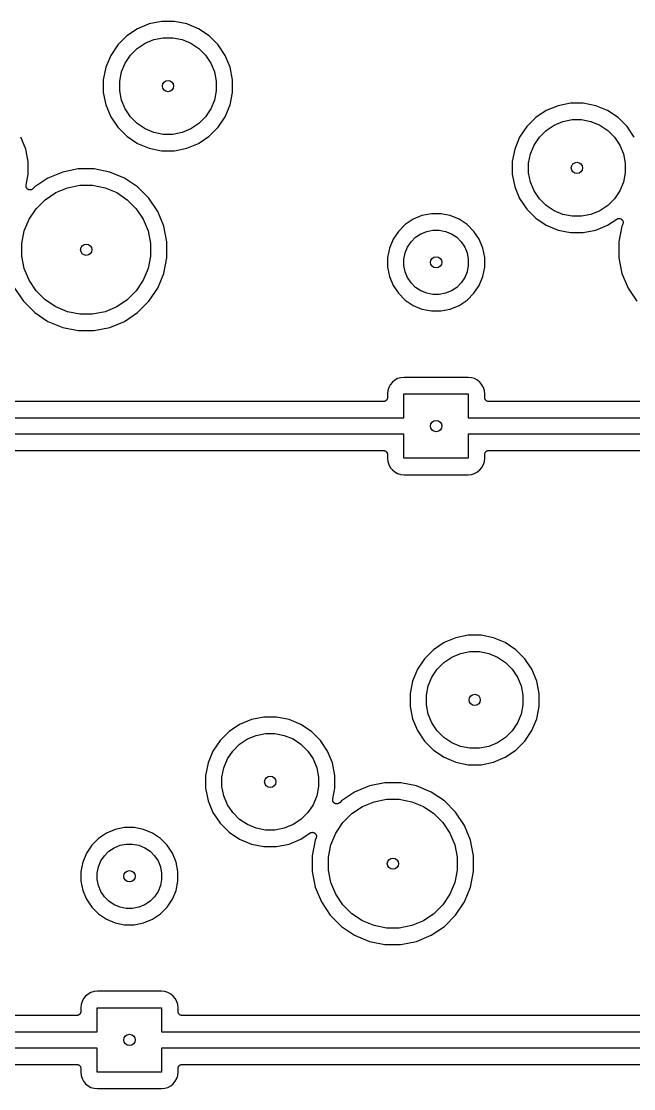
# Model space of a CAD drawing. Extents: x 1.5 to 15, y -8.3 to -3.1.
# Drawn here: x 10.321 to 11.07, y -5.65 to -4.346 of the extents above; entities that cross this region are included whole.
import ezdxf

# ---------------------------------------------------------------- set-up
doc = ezdxf.new("R2010")
doc.units = 0
doc.header["$MEASUREMENT"] = 0
doc.layers.add('BLACK', color=7, linetype='CONTINUOUS')

msp = doc.modelspace()

# ---------------------------------------------------------------- linework, layer by layer
at = {"layer": 'BLACK', "linetype": 'CONTINUOUS'}
for p, q in [((10.4631, -4.35465), (10.4502, -4.3633)), ((10.4775, -4.34869), (10.4631, -4.35465)), ((10.4928, -4.34565), (10.4775, -4.34869)), ((10.5084, -4.34565), (10.4928, -4.34565)), ((10.5236, -4.34869), (10.5084, -4.34565)), ((10.538, -4.35465), (10.5236, -4.34869)), ((10.551, -4.3633), (10.538, -4.35465)), ((10.4502, -4.3633), (10.4392, -4.37431)), ((10.4726, -4.37237), (10.4834, -4.36792)), ((10.4834, -4.36792), (10.4948, -4.36565)), ((10.4948, -4.36565), (10.5064, -4.36565)), ((10.5064, -4.36565), (10.5178, -4.36792)), ((10.5178, -4.36792), (10.5286, -4.37237)), ((10.562, -4.37431), (10.551, -4.3633)), ((10.4392, -4.37431), (10.4305, -4.38726)), ((10.4547, -4.38706), (10.4629, -4.37883)), ((10.4629, -4.37883), (10.4726, -4.37237)), ((10.5286, -4.37237), (10.5382, -4.37883)), ((10.5382, -4.37883), (10.5465, -4.38706)), ((10.5706, -4.38726), (10.562, -4.37431)), ((10.4305, -4.38726), (10.4246, -4.40165)), ((10.4483, -4.39673), (10.4547, -4.38706)), ((10.5465, -4.38706), (10.5529, -4.39673)), ((10.5766, -4.40165), (10.5706, -4.38726)), ((10.4246, -4.40165), (10.4215, -4.41692)), ((10.4438, -4.40748), (10.4483, -4.39673)), ((10.5529, -4.39673), (10.5574, -4.40748)), ((10.5796, -4.41692), (10.5766, -4.40165)), ((10.4215, -4.41692), (10.4215, -4.43249)), ((10.4415, -4.41889), (10.4438, -4.40748)), ((10.4415, -4.43052), (10.4415, -4.41889)), ((10.5574, -4.40748), (10.5596, -4.41889)), ((10.5596, -4.41889), (10.5596, -4.43052)), ((10.5796, -4.43249), (10.5796, -4.41692)), ((10.4215, -4.43249), (10.4246, -4.44776)), ((10.4438, -4.44193), (10.4415, -4.43052)), ((10.5596, -4.43052), (10.5574, -4.44193)), ((10.5766, -4.44776), (10.5796, -4.43249)), ((10.4483, -4.45268), (10.4438, -4.44193)), ((10.5574, -4.44193), (10.5529, -4.45268)), ((10.9928, -4.44565), (10.9775, -4.44869)), ((11.0084, -4.44565), (10.9928, -4.44565)), ((11.0236, -4.44869), (11.0084, -4.44565)), ((10.4246, -4.44776), (10.4305, -4.46215)), ((10.4547, -4.46235), (10.4483, -4.45268)), ((10.5529, -4.45268), (10.5465, -4.46235)), ((10.5706, -4.46215), (10.5766, -4.44776)), ((10.9631, -4.45465), (10.9502, -4.4633)), ((10.9775, -4.44869), (10.9631, -4.45465)), ((11.038, -4.45465), (11.0236, -4.44869)), ((11.051, -4.4633), (11.038, -4.45465)), ((10.4305, -4.46215), (10.4392, -4.4751)), ((10.4629, -4.47058), (10.4547, -4.46235)), ((10.4726, -4.47704), (10.4629, -4.47058)), ((10.5382, -4.47058), (10.5286, -4.47704)), ((10.5465, -4.46235), (10.5382, -4.47058)), ((10.562, -4.4751), (10.5706, -4.46215)), ((10.9502, -4.4633), (10.9392, -4.47431)), ((10.9629, -4.47883), (10.9726, -4.47237)), ((10.9726, -4.47237), (10.9834, -4.46792)), ((10.9834, -4.46792), (10.9948, -4.46565)), ((10.9948, -4.46565), (11.0064, -4.46565)), ((11.0064, -4.46565), (11.0178, -4.46792)), ((11.0178, -4.46792), (11.0286, -4.47237)), ((11.0286, -4.47237), (11.0382, -4.47883)), ((11.062, -4.47431), (11.051, -4.4633)), ((10.4392, -4.4751), (10.4502, -4.48611)), ((10.4834, -4.48149), (10.4726, -4.47704)), ((10.4948, -4.48376), (10.4834, -4.48149)), ((10.5064, -4.48376), (10.4948, -4.48376)), ((10.5178, -4.48149), (10.5064, -4.48376)), ((10.5286, -4.47704), (10.5178, -4.48149)), ((10.551, -4.48611), (10.562, -4.4751)), ((10.9392, -4.47431), (10.9305, -4.48726)), ((10.9547, -4.48706), (10.9629, -4.47883)), ((11.0382, -4.47883), (11.0465, -4.48706)), ((11.0706, -4.48726), (11.062, -4.47431)), ((10.3266, -4.50165), (10.3206, -4.48726)), ((10.4502, -4.48611), (10.4631, -4.49476)), ((10.4631, -4.49476), (10.4775, -4.50072)), ((10.5236, -4.50072), (10.538, -4.49476)), ((10.538, -4.49476), (10.551, -4.48611)), ((10.9305, -4.48726), (10.9246, -4.50165)), ((10.9438, -4.50748), (10.9483, -4.49673)), ((10.9483, -4.49673), (10.9547, -4.48706)), ((11.0465, -4.48706), (11.0529, -4.49673)), ((11.0529, -4.49673), (11.0574, -4.50748)), ((10.3296, -4.51692), (10.3266, -4.50165)), ((10.4775, -4.50072), (10.4928, -4.50376)), ((10.4928, -4.50376), (10.5084, -4.50376)), ((10.5084, -4.50376), (10.5236, -4.50072)), ((10.9246, -4.50165), (10.9215, -4.51692)), ((10.9415, -4.51889), (10.9438, -4.50748)), ((11.0574, -4.50748), (11.0596, -4.51889)), ((10.3296, -4.53249), (10.3296, -4.51692)), ((10.9215, -4.51692), (10.9215, -4.53249)), ((10.9415, -4.53052), (10.9415, -4.51889)), ((11.0596, -4.51889), (11.0596, -4.53052)), ((10.327, -4.54568), (10.3296, -4.53249)), ((10.3538, -4.5372), (10.3376, -4.54801)), ((10.3718, -4.52976), (10.3538, -4.5372)), ((10.3909, -4.52596), (10.3718, -4.52976)), ((10.4103, -4.52596), (10.3909, -4.52596)), ((10.4294, -4.52976), (10.4103, -4.52596)), ((10.4474, -4.5372), (10.4294, -4.52976)), ((10.4635, -4.54801), (10.4474, -4.5372)), ((10.9215, -4.53249), (10.9246, -4.54776)), ((10.9438, -4.54193), (10.9415, -4.53052)), ((11.0596, -4.53052), (11.0574, -4.54193)), ((10.3269, -4.54664), (10.327, -4.54616)), ((10.3269, -4.54665), (10.3269, -4.54664)), ((10.327, -4.54713), (10.3269, -4.54665)), ((10.3269, -4.54665), (10.3269, -4.54665)), ((10.327, -4.54616), (10.327, -4.54568)), ((10.327, -4.54761), (10.327, -4.54713)), ((10.327, -4.54762), (10.327, -4.54761)), ((10.327, -4.54763), (10.327, -4.54762)), ((10.3272, -4.54809), (10.327, -4.54763)), ((10.3273, -4.54855), (10.3272, -4.54809)), ((10.3273, -4.54856), (10.3273, -4.54855)), ((10.3273, -4.54855), (10.3273, -4.54855)), ((10.3275, -4.54899), (10.3273, -4.54856)), ((10.3278, -4.54941), (10.3275, -4.54899)), ((10.3278, -4.54942), (10.3278, -4.54941)), ((10.3281, -4.54979), (10.3278, -4.54942)), ((10.3278, -4.54942), (10.3278, -4.54942)), ((10.3284, -4.55017), (10.3281, -4.54979)), ((10.3284, -4.55018), (10.3284, -4.55017)), ((10.3284, -4.55017), (10.3284, -4.55017)), ((10.3287, -4.55048), (10.3284, -4.55018)), ((10.3291, -4.55079), (10.3287, -4.55048)), ((10.335, -4.55054), (10.3347, -4.55085)), ((10.3354, -4.55024), (10.335, -4.55054)), ((10.3355, -4.55019), (10.3354, -4.55023)), ((10.3354, -4.55023), (10.3354, -4.55023)), ((10.3354, -4.55023), (10.3354, -4.55023)), ((10.3354, -4.55023), (10.3354, -4.55024)), ((10.3376, -4.54801), (10.3355, -4.55019)), ((10.3633, -4.55493), (10.3776, -4.54899)), ((10.3776, -4.54899), (10.3928, -4.54596)), ((10.3928, -4.54596), (10.4083, -4.54596)), ((10.4083, -4.54596), (10.4236, -4.54899)), ((10.4236, -4.54899), (10.4379, -4.55493)), ((10.4773, -4.56176), (10.4635, -4.54801)), ((10.9246, -4.54776), (10.9305, -4.56215)), ((10.9483, -4.55268), (10.9438, -4.54193)), ((11.0574, -4.54193), (11.0529, -4.55268)), ((10.3291, -4.5508), (10.3291, -4.55079)), ((10.3296, -4.55103), (10.3291, -4.5508)), ((10.3291, -4.5508), (10.3291, -4.5508)), ((10.33, -4.55126), (10.3296, -4.55103)), ((10.33, -4.55127), (10.33, -4.55126)), ((10.33, -4.55126), (10.33, -4.55126)), ((10.3305, -4.55141), (10.33, -4.55127)), ((10.3309, -4.55155), (10.3305, -4.55141)), ((10.3309, -4.55156), (10.3309, -4.55155)), ((10.3309, -4.55155), (10.3309, -4.55155)), ((10.3314, -4.55161), (10.3309, -4.55156)), ((10.3319, -4.55166), (10.3314, -4.55161)), ((10.3324, -4.55162), (10.3319, -4.55166)), ((10.3319, -4.55166), (10.3319, -4.55166)), ((10.3319, -4.55166), (10.3319, -4.55166)), ((10.3328, -4.55157), (10.3324, -4.55162)), ((10.3329, -4.55157), (10.3328, -4.55157)), ((10.3333, -4.55144), (10.3329, -4.55157)), ((10.3329, -4.55157), (10.3329, -4.55157)), ((10.3338, -4.5513), (10.3333, -4.55144)), ((10.3342, -4.55107), (10.3338, -4.5513)), ((10.3338, -4.5513), (10.3338, -4.5513)), ((10.3338, -4.5513), (10.3338, -4.5513)), ((10.3346, -4.55085), (10.3342, -4.55107)), ((10.3347, -4.55085), (10.3346, -4.55085)), ((10.3347, -4.55085), (10.3347, -4.55085)), ((10.3394, -4.57451), (10.3504, -4.56354)), ((10.3504, -4.56354), (10.3633, -4.55493)), ((10.4379, -4.55493), (10.4508, -4.56354)), ((10.4508, -4.56354), (10.4618, -4.57451)), ((10.4881, -4.57793), (10.4773, -4.56176)), ((10.9305, -4.56215), (10.9392, -4.5751)), ((10.9547, -4.56235), (10.9483, -4.55268)), ((10.9629, -4.57058), (10.9547, -4.56235)), ((11.0465, -4.56235), (11.0382, -4.57058)), ((11.0529, -4.55268), (11.0465, -4.56235)), ((10.3308, -4.58741), (10.3394, -4.57451)), ((10.4618, -4.57451), (10.4704, -4.58741)), ((10.9392, -4.5751), (10.9502, -4.58611)), ((10.9726, -4.57704), (10.9629, -4.57058)), ((11.0382, -4.57058), (11.0286, -4.57704)), ((10.3249, -4.60174), (10.3308, -4.58741)), ((10.4704, -4.58741), (10.4763, -4.60174)), ((10.4955, -4.5959), (10.4881, -4.57793)), ((10.8003, -4.58745), (10.7906, -4.59394)), ((10.8111, -4.58297), (10.8003, -4.58745)), ((10.8226, -4.58069), (10.8111, -4.58297)), ((10.8343, -4.58069), (10.8226, -4.58069)), ((10.8458, -4.58297), (10.8343, -4.58069)), ((10.8566, -4.58745), (10.8458, -4.58297)), ((10.8663, -4.59394), (10.8566, -4.58745)), ((10.9502, -4.58611), (10.9631, -4.59476)), ((10.9834, -4.58149), (10.9726, -4.57704)), ((10.9948, -4.58376), (10.9834, -4.58149)), ((11.0064, -4.58376), (10.9948, -4.58376)), ((11.0178, -4.58149), (11.0064, -4.58376)), ((11.0286, -4.57704), (11.0178, -4.58149)), ((11.038, -4.59476), (11.0493, -4.58722)), ((11.0493, -4.58722), (11.0494, -4.58718)), ((11.0494, -4.58718), (11.0498, -4.58695)), ((11.0494, -4.58718), (11.0494, -4.58718)), ((11.0494, -4.58718), (11.0494, -4.58718)), ((11.0494, -4.58718), (11.0494, -4.58718)), ((11.0498, -4.58695), (11.0502, -4.58673)), ((11.0502, -4.58673), (11.0503, -4.58673)), ((11.0503, -4.58673), (11.0507, -4.5866)), ((11.0503, -4.58673), (11.0503, -4.58673)), ((11.0507, -4.5866), (11.0512, -4.58646)), ((11.0512, -4.58646), (11.0517, -4.58642)), ((11.0512, -4.58646), (11.0512, -4.58646)), ((11.0512, -4.58646), (11.0512, -4.58646)), ((11.0517, -4.58642), (11.0522, -4.58637)), ((11.0522, -4.58637), (11.0522, -4.58637)), ((11.0522, -4.58637), (11.0522, -4.58637)), ((11.0522, -4.58637), (11.0527, -4.58643)), ((11.0527, -4.58643), (11.0531, -4.58648)), ((11.0531, -4.58648), (11.0531, -4.58648)), ((11.0531, -4.58648), (11.0531, -4.58648)), ((11.0531, -4.58648), (11.0536, -4.58663)), ((11.0536, -4.58663), (11.0541, -4.58677)), ((11.0541, -4.58677), (11.0541, -4.58677)), ((11.0541, -4.58677), (11.0541, -4.58677)), ((11.0541, -4.58677), (11.0545, -4.58701)), ((11.0545, -4.58701), (11.0549, -4.58723)), ((11.0549, -4.58723), (11.0549, -4.58724)), ((11.0549, -4.58724), (11.0549, -4.58724)), ((11.0549, -4.58724), (11.0553, -4.58755)), ((11.0553, -4.58755), (11.0557, -4.58786)), ((11.0557, -4.58786), (11.0557, -4.58786)), ((11.0557, -4.58786), (11.0557, -4.58787)), ((11.0557, -4.58787), (11.056, -4.58824)), ((11.056, -4.58824), (11.0563, -4.58861)), ((11.0563, -4.58861), (11.0563, -4.58862)), ((11.0563, -4.58862), (11.0563, -4.58862)), ((11.0563, -4.58862), (11.0565, -4.58906)), ((11.0565, -4.58906), (11.0567, -4.58948)), ((11.0567, -4.58948), (11.0567, -4.58948)), ((11.0567, -4.58948), (11.0567, -4.58949)), ((11.0567, -4.58949), (11.0569, -4.58996)), ((10.3219, -4.61695), (10.3249, -4.60174)), ((10.4763, -4.60174), (10.4793, -4.61695)), ((10.4993, -4.61498), (10.4955, -4.5959)), ((10.7823, -4.60221), (10.7759, -4.61194)), ((10.7906, -4.59394), (10.7823, -4.60221)), ((10.8098, -4.60517), (10.817, -4.6022)), ((10.817, -4.6022), (10.8246, -4.60069)), ((10.8246, -4.60069), (10.8323, -4.60069)), ((10.8323, -4.60069), (10.8399, -4.6022)), ((10.8399, -4.6022), (10.8471, -4.60517)), ((10.8746, -4.60221), (10.8663, -4.59394)), ((10.8811, -4.61194), (10.8746, -4.60221)), ((10.9631, -4.59476), (10.9775, -4.60072)), ((10.9775, -4.60072), (10.9928, -4.60376)), ((11.0084, -4.60376), (11.0236, -4.60072)), ((11.0236, -4.60072), (11.038, -4.59476)), ((11.0556, -4.5959), (11.0519, -4.61498)), ((11.0567, -4.59329), (11.0556, -4.5959)), ((11.0569, -4.59283), (11.0567, -4.59329)), ((11.0569, -4.58996), (11.057, -4.59041)), ((11.057, -4.59237), (11.0569, -4.59283)), ((11.057, -4.59041), (11.057, -4.59042)), ((11.057, -4.59042), (11.057, -4.59042)), ((11.057, -4.59042), (11.0571, -4.59092)), ((11.0571, -4.59188), (11.057, -4.59235)), ((11.057, -4.59235), (11.057, -4.59236)), ((11.057, -4.59236), (11.057, -4.59237)), ((11.0571, -4.59092), (11.0571, -4.59138)), ((11.0571, -4.59138), (11.0571, -4.59139)), ((11.0571, -4.59139), (11.0571, -4.59139)), ((11.0571, -4.59139), (11.0571, -4.59188)), ((10.4993, -4.63443), (10.4993, -4.61498)), ((10.7759, -4.61194), (10.7714, -4.62274)), ((10.7936, -4.62141), (10.7979, -4.61496)), ((10.7979, -4.61496), (10.8034, -4.60948)), ((10.8034, -4.60948), (10.8098, -4.60517)), ((10.8471, -4.60517), (10.8536, -4.60948)), ((10.8536, -4.60948), (10.859, -4.61496)), ((10.859, -4.61496), (10.8634, -4.62141)), ((10.8856, -4.62274), (10.8811, -4.61194)), ((10.9928, -4.60376), (11.0084, -4.60376)), ((11.0519, -4.61498), (11.0519, -4.63443)), ((10.3219, -4.63246), (10.3219, -4.61695)), ((10.4793, -4.61695), (10.4793, -4.63246)), ((10.7714, -4.62274), (10.7691, -4.63421)), ((10.7891, -4.63618), (10.7906, -4.62858)), ((10.7906, -4.62858), (10.7936, -4.62141)), ((10.8634, -4.62141), (10.8663, -4.62858)), ((10.8663, -4.62858), (10.8678, -4.63618)), ((10.8878, -4.63421), (10.8856, -4.62274)), ((10.3249, -4.64767), (10.3219, -4.63246)), ((10.4793, -4.63246), (10.4763, -4.64767)), ((10.4955, -4.65351), (10.4993, -4.63443)), ((10.7691, -4.63421), (10.7691, -4.64591)), ((10.7891, -4.64394), (10.7891, -4.63618)), ((10.8678, -4.63618), (10.8678, -4.64394)), ((10.8878, -4.64591), (10.8878, -4.63421)), ((11.0519, -4.63443), (11.0556, -4.65351)), ((10.3308, -4.662), (10.3249, -4.64767)), ((10.4763, -4.64767), (10.4704, -4.662)), ((10.4881, -4.67148), (10.4955, -4.65351)), ((10.7691, -4.64591), (10.7714, -4.65738)), ((10.7906, -4.65154), (10.7891, -4.64394)), ((10.7936, -4.65871), (10.7906, -4.65154)), ((10.8663, -4.65154), (10.8634, -4.65871)), ((10.8678, -4.64394), (10.8663, -4.65154)), ((10.8856, -4.65738), (10.8878, -4.64591)), ((11.0556, -4.65351), (11.0631, -4.67148)), ((10.3394, -4.6749), (10.3308, -4.662)), ((10.4704, -4.662), (10.4618, -4.6749)), ((10.7714, -4.65738), (10.7759, -4.66818)), ((10.7979, -4.66516), (10.7936, -4.65871)), ((10.8034, -4.67064), (10.7979, -4.66516)), ((10.859, -4.66516), (10.8536, -4.67064)), ((10.8634, -4.65871), (10.859, -4.66516)), ((10.8811, -4.66818), (10.8856, -4.65738)), ((10.3131, -4.67148), (10.3239, -4.68765)), ((10.3504, -4.68587), (10.3394, -4.6749)), ((10.4618, -4.6749), (10.4508, -4.68587)), ((10.4773, -4.68765), (10.4881, -4.67148)), ((10.7759, -4.66818), (10.7823, -4.67791)), ((10.7823, -4.67791), (10.7906, -4.68617)), ((10.8098, -4.67495), (10.8034, -4.67064)), ((10.817, -4.67792), (10.8098, -4.67495)), ((10.8246, -4.67943), (10.817, -4.67792)), ((10.8323, -4.67943), (10.8246, -4.67943)), ((10.8399, -4.67792), (10.8323, -4.67943)), ((10.8471, -4.67495), (10.8399, -4.67792)), ((10.8536, -4.67064), (10.8471, -4.67495)), ((10.8663, -4.68617), (10.8746, -4.67791)), ((10.8746, -4.67791), (10.8811, -4.66818)), ((11.0631, -4.67148), (11.0739, -4.68765)), ((10.3239, -4.68765), (10.3376, -4.7014)), ((10.3633, -4.69448), (10.3504, -4.68587)), ((10.4508, -4.68587), (10.4379, -4.69448)), ((10.4635, -4.7014), (10.4773, -4.68765)), ((10.7906, -4.68617), (10.8003, -4.69267)), ((10.8003, -4.69267), (10.8111, -4.69715)), ((10.8458, -4.69715), (10.8566, -4.69267)), ((10.8566, -4.69267), (10.8663, -4.68617)), ((10.3376, -4.7014), (10.3538, -4.71221)), ((10.3776, -4.70042), (10.3633, -4.69448)), ((10.3928, -4.70344), (10.3776, -4.70042)), ((10.4083, -4.70344), (10.3928, -4.70344)), ((10.4236, -4.70042), (10.4083, -4.70344)), ((10.4379, -4.69448), (10.4236, -4.70042)), ((10.4474, -4.71221), (10.4635, -4.7014)), ((10.8111, -4.69715), (10.8226, -4.69943)), ((10.8226, -4.69943), (10.8343, -4.69943)), ((10.8343, -4.69943), (10.8458, -4.69715)), ((10.3538, -4.71221), (10.3718, -4.71965)), ((10.3718, -4.71965), (10.3909, -4.72344)), ((10.4103, -4.72344), (10.4294, -4.71965)), ((10.4294, -4.71965), (10.4474, -4.71221)), ((10.3909, -4.72344), (10.4103, -4.72344)), ((10.7779, -4.78398), (10.7749, -4.78648)), ((10.7814, -4.78212), (10.7779, -4.78398)), ((10.7852, -4.78098), (10.7814, -4.78212)), ((10.7893, -4.78057), (10.7852, -4.78098)), ((10.8676, -4.78057), (10.7893, -4.78057)), ((10.8718, -4.78098), (10.8676, -4.78057)), ((10.8755, -4.78212), (10.8718, -4.78098)), ((10.879, -4.78398), (10.8755, -4.78212)), ((10.882, -4.78648), (10.879, -4.78398)), ((10.7694, -4.79677), (10.769, -4.80093)), ((10.7705, -4.793), (10.7694, -4.79677)), ((10.7724, -4.78952), (10.7705, -4.793)), ((10.7749, -4.78648), (10.7724, -4.78952)), ((10.8845, -4.78952), (10.882, -4.78648)), ((10.8864, -4.793), (10.8845, -4.78952)), ((10.8875, -4.79677), (10.8864, -4.793)), ((10.888, -4.80093), (10.8875, -4.79677)), ((10.764, -4.81022), (10.143, -4.81022)), ((10.7644, -4.81017), (10.764, -4.81022)), ((10.7649, -4.81013), (10.7644, -4.81017)), ((10.7654, -4.80999), (10.7649, -4.81012)), ((10.7649, -4.81012), (10.7649, -4.81012)), ((10.7649, -4.81012), (10.7649, -4.81013)), ((10.7658, -4.80985), (10.7654, -4.80999)), ((10.7659, -4.80984), (10.7658, -4.80985)), ((10.7663, -4.80962), (10.7659, -4.80984)), ((10.7659, -4.80984), (10.7659, -4.80984)), ((10.7667, -4.8094), (10.7663, -4.80962)), ((10.7671, -4.80908), (10.7667, -4.80938)), ((10.7667, -4.80938), (10.7667, -4.80939)), ((10.7667, -4.80939), (10.7667, -4.8094)), ((10.7675, -4.80879), (10.7671, -4.80908)), ((10.7678, -4.8084), (10.7675, -4.80876)), ((10.7675, -4.80876), (10.7675, -4.80878)), ((10.7675, -4.80878), (10.7675, -4.80879)), ((10.7681, -4.80804), (10.7678, -4.8084)), ((10.7683, -4.8076), (10.7681, -4.80801)), ((10.7681, -4.80801), (10.7681, -4.80803)), ((10.7681, -4.80803), (10.7681, -4.80804)), ((10.7686, -4.80719), (10.7683, -4.8076)), ((10.7687, -4.8067), (10.7686, -4.80715)), ((10.7686, -4.80715), (10.7686, -4.80717)), ((10.7686, -4.80717), (10.7686, -4.80719)), ((10.7689, -4.80626), (10.7687, -4.8067)), ((10.769, -4.80529), (10.7689, -4.80576)), ((10.7689, -4.80576), (10.7689, -4.80622)), ((10.7689, -4.80622), (10.7689, -4.80624)), ((10.7689, -4.80624), (10.7689, -4.80626)), ((10.769, -4.80093), (10.769, -4.80522)), ((10.769, -4.80522), (10.769, -4.80525)), ((10.769, -4.80525), (10.769, -4.80525)), ((10.769, -4.80525), (10.769, -4.80525)), ((10.769, -4.80525), (10.769, -4.80529)), ((10.7891, -4.83022), (10.7891, -4.80069)), ((10.7891, -4.80069), (10.8678, -4.80069)), ((10.8678, -4.80069), (10.8678, -4.83022)), ((10.888, -4.80522), (10.888, -4.80093)), ((10.888, -4.80569), (10.888, -4.80522)), ((10.888, -4.80615), (10.888, -4.80569)), ((10.888, -4.80617), (10.888, -4.80615)), ((10.8881, -4.80619), (10.888, -4.80617)), ((10.8882, -4.80664), (10.8881, -4.80619)), ((10.8883, -4.80709), (10.8882, -4.80664)), ((10.8883, -4.80711), (10.8883, -4.80709)), ((10.8883, -4.80712), (10.8883, -4.80711)), ((10.8886, -4.80754), (10.8883, -4.80712)), ((10.8888, -4.80795), (10.8886, -4.80754)), ((10.8888, -4.80797), (10.8888, -4.80795)), ((10.8888, -4.80798), (10.8888, -4.80797)), ((10.8891, -4.80835), (10.8888, -4.80798)), ((10.8894, -4.80871), (10.8891, -4.80835)), ((10.8894, -4.80873), (10.8894, -4.80871)), ((10.8894, -4.80874), (10.8894, -4.80873)), ((10.8898, -4.80904), (10.8894, -4.80874)), ((10.8901, -4.80934), (10.8898, -4.80904)), ((10.8901, -4.80935), (10.8901, -4.80934)), ((10.8902, -4.80936), (10.8901, -4.80935)), ((10.8906, -4.80959), (10.8902, -4.80936)), ((10.891, -4.80981), (10.8906, -4.80959)), ((10.891, -4.80982), (10.891, -4.80981)), ((10.891, -4.80983), (10.891, -4.80982)), ((10.8915, -4.80996), (10.891, -4.80983)), ((10.8919, -4.81011), (10.8915, -4.80996)), ((10.892, -4.81011), (10.8919, -4.81011)), ((10.8919, -4.81011), (10.8919, -4.81011)), ((10.8924, -4.81016), (10.892, -4.81011)), ((10.8929, -4.81022), (10.8924, -4.81016)), ((10.893, -4.81022), (10.8929, -4.81022)), ((10.8929, -4.81022), (10.8929, -4.81022)), ((10.8929, -4.81022), (10.8929, -4.81022)), ((10.8929, -4.81022), (10.8929, -4.81022)), ((11.889, -4.81022), (10.893, -4.81022)), ((10.1178, -4.83022), (10.7891, -4.83022)), ((10.8678, -4.83022), (11.9141, -4.83022)), ((10.7891, -4.8499), (10.1178, -4.8499)), ((10.7891, -4.87943), (10.7891, -4.8499)), ((11.9141, -4.8499), (10.8678, -4.8499)), ((10.8678, -4.8499), (10.8678, -4.87943)), ((10.143, -4.8699), (10.764, -4.8699)), ((10.764, -4.8699), (10.764, -4.8699)), ((10.764, -4.8699), (10.764, -4.8699)), ((10.764, -4.8699), (10.764, -4.8699)), ((10.764, -4.8699), (10.764, -4.8699)), ((10.764, -4.8699), (10.7645, -4.86995)), ((10.7645, -4.86995), (10.765, -4.87)), ((10.765, -4.87), (10.765, -4.87001)), ((10.765, -4.87001), (10.765, -4.87001)), ((10.765, -4.87001), (10.7655, -4.87015)), ((10.7655, -4.87015), (10.7659, -4.87029)), ((10.7659, -4.87029), (10.7659, -4.8703)), ((10.7659, -4.8703), (10.7659, -4.87031)), ((10.7659, -4.87031), (10.7664, -4.87053)), ((10.7664, -4.87053), (10.7668, -4.87076)), ((10.7668, -4.87076), (10.7668, -4.87077)), ((10.7668, -4.87077), (10.7668, -4.87078)), ((10.7668, -4.87078), (10.7672, -4.87108)), ((10.7672, -4.87108), (10.7675, -4.87138)), ((10.7675, -4.87138), (10.7675, -4.87139)), ((10.7675, -4.87139), (10.7675, -4.8714)), ((10.7675, -4.8714), (10.7678, -4.87177)), ((10.7678, -4.87177), (10.7681, -4.87213)), ((10.7681, -4.87213), (10.7681, -4.87215)), ((10.7681, -4.87215), (10.7682, -4.87216)), ((10.7682, -4.87216), (10.7684, -4.87258)), ((10.7684, -4.87258), (10.7686, -4.873)), ((10.7686, -4.873), (10.7686, -4.87301)), ((10.7686, -4.87301), (10.7686, -4.87303)), ((10.7686, -4.87303), (10.7687, -4.87348)), ((10.7687, -4.87348), (10.7689, -4.87393)), ((10.7689, -4.87393), (10.7689, -4.87395)), ((10.7689, -4.87395), (10.7689, -4.87396)), ((10.7689, -4.87396), (10.7689, -4.87443)), ((10.7689, -4.87443), (10.769, -4.8749)), ((10.769, -4.8749), (10.769, -4.87918)), ((10.888, -4.87436), (10.8881, -4.8739)), ((10.888, -4.87483), (10.888, -4.87436)), ((10.888, -4.87487), (10.888, -4.87483)), ((10.888, -4.8749), (10.888, -4.87487)), ((10.888, -4.87487), (10.888, -4.87487)), ((10.888, -4.87487), (10.888, -4.87487)), ((10.888, -4.87918), (10.888, -4.8749)), ((10.8881, -4.87386), (10.8882, -4.87341)), ((10.8881, -4.87388), (10.8881, -4.87386)), ((10.8881, -4.8739), (10.8881, -4.87388)), ((10.8882, -4.87341), (10.8883, -4.87296)), ((10.8883, -4.87296), (10.8884, -4.87295)), ((10.8884, -4.87293), (10.8886, -4.87252)), ((10.8884, -4.87295), (10.8884, -4.87293)), ((10.8886, -4.87252), (10.8888, -4.87211)), ((10.8888, -4.87208), (10.8891, -4.87172)), ((10.8888, -4.87209), (10.8888, -4.87208)), ((10.8888, -4.87211), (10.8888, -4.87209)), ((10.8891, -4.87172), (10.8894, -4.87135)), ((10.8894, -4.87134), (10.8895, -4.87133)), ((10.8894, -4.87135), (10.8894, -4.87134)), ((10.8895, -4.87133), (10.8898, -4.87103)), ((10.8898, -4.87103), (10.8902, -4.87074)), ((10.8902, -4.87072), (10.8906, -4.8705)), ((10.8902, -4.87073), (10.8902, -4.87072)), ((10.8902, -4.87074), (10.8902, -4.87073)), ((10.8906, -4.8705), (10.8911, -4.87028)), ((10.8911, -4.87027), (10.8915, -4.87013)), ((10.8911, -4.87028), (10.8911, -4.87027)), ((10.8911, -4.87027), (10.8911, -4.87027)), ((10.8915, -4.87013), (10.892, -4.87)), ((10.892, -4.86999), (10.8925, -4.86995)), ((10.892, -4.87), (10.892, -4.86999)), ((10.892, -4.87), (10.892, -4.87)), ((10.8925, -4.86995), (10.893, -4.8699)), ((10.893, -4.8699), (11.889, -4.8699)), ((10.769, -4.87918), (10.7694, -4.88335)), ((10.7694, -4.88335), (10.7705, -4.88712)), ((10.7705, -4.88712), (10.7724, -4.89059)), ((10.8678, -4.87943), (10.7891, -4.87943)), ((10.8845, -4.89059), (10.8864, -4.88712)), ((10.8864, -4.88712), (10.8875, -4.88335)), ((10.8875, -4.88335), (10.888, -4.87918)), ((10.7724, -4.89059), (10.7749, -4.89364)), ((10.7749, -4.89364), (10.7779, -4.89614)), ((10.7779, -4.89614), (10.7814, -4.898)), ((10.7814, -4.898), (10.7852, -4.89914)), ((10.7852, -4.89914), (10.7893, -4.89955)), ((10.7893, -4.89955), (10.8676, -4.89955)), ((10.8676, -4.89955), (10.8718, -4.89914)), ((10.8718, -4.89914), (10.8755, -4.898)), ((10.8755, -4.898), (10.879, -4.89614)), ((10.879, -4.89614), (10.882, -4.89364)), ((10.882, -4.89364), (10.8845, -4.89059)), ((10.8678, -5.09565), (10.8525, -5.09869)), ((10.8834, -5.09565), (10.8678, -5.09565)), ((10.8986, -5.09869), (10.8834, -5.09565)), ((10.8381, -5.10465), (10.8252, -5.1133)), ((10.8525, -5.09869), (10.8381, -5.10465)), ((10.913, -5.10465), (10.8986, -5.09869)), ((10.926, -5.1133), (10.913, -5.10465)), ((10.8142, -5.12431), (10.8055, -5.13726)), ((10.8252, -5.1133), (10.8142, -5.12431)), ((10.8379, -5.12883), (10.8476, -5.12237)), ((10.8476, -5.12237), (10.8584, -5.11792)), ((10.8584, -5.11792), (10.8698, -5.11565)), ((10.8698, -5.11565), (10.8814, -5.11565)), ((10.8814, -5.11565), (10.8928, -5.11792)), ((10.8928, -5.11792), (10.9036, -5.12237)), ((10.9036, -5.12237), (10.9132, -5.12883)), ((10.937, -5.12431), (10.926, -5.1133)), ((10.9456, -5.13726), (10.937, -5.12431)), ((10.8055, -5.13726), (10.7996, -5.15165)), ((10.8233, -5.14673), (10.8297, -5.13706)), ((10.8297, -5.13706), (10.8379, -5.12883)), ((10.9132, -5.12883), (10.9215, -5.13706)), ((10.9215, -5.13706), (10.9279, -5.14673)), ((10.9516, -5.15165), (10.9456, -5.13726)), ((10.8188, -5.15748), (10.8233, -5.14673)), ((10.9279, -5.14673), (10.9324, -5.15748)), ((10.7996, -5.15165), (10.7965, -5.16692)), ((10.8165, -5.16889), (10.8188, -5.15748)), ((10.9324, -5.15748), (10.9346, -5.16889)), ((10.9546, -5.16692), (10.9516, -5.15165)), ((10.7965, -5.16692), (10.7965, -5.18249)), ((10.8165, -5.18052), (10.8165, -5.16889)), ((10.9346, -5.16889), (10.9346, -5.18052)), ((10.9546, -5.18249), (10.9546, -5.16692)), ((10.7965, -5.18249), (10.7996, -5.19776)), ((10.8188, -5.19193), (10.8165, -5.18052)), ((10.9346, -5.18052), (10.9324, -5.19193)), ((10.9516, -5.19776), (10.9546, -5.18249)), ((10.6025, -5.19869), (10.5881, -5.20465)), ((10.6178, -5.19565), (10.6025, -5.19869)), ((10.6334, -5.19565), (10.6178, -5.19565)), ((10.6486, -5.19869), (10.6334, -5.19565)), ((10.663, -5.20465), (10.6486, -5.19869)), ((10.7996, -5.19776), (10.8055, -5.21215)), ((10.8233, -5.20268), (10.8188, -5.19193)), ((10.9324, -5.19193), (10.9279, -5.20268)), ((10.9456, -5.21215), (10.9516, -5.19776)), ((10.5752, -5.2133), (10.5642, -5.22431)), ((10.5881, -5.20465), (10.5752, -5.2133)), ((10.676, -5.2133), (10.663, -5.20465)), ((10.687, -5.22431), (10.676, -5.2133)), ((10.8055, -5.21215), (10.8142, -5.2251)), ((10.8297, -5.21235), (10.8233, -5.20268)), ((10.8379, -5.22058), (10.8297, -5.21235)), ((10.9215, -5.21235), (10.9132, -5.22058)), ((10.9279, -5.20268), (10.9215, -5.21235)), ((10.937, -5.2251), (10.9456, -5.21215)), ((10.5642, -5.22431), (10.5555, -5.23726)), ((10.5879, -5.22883), (10.5976, -5.22237)), ((10.5976, -5.22237), (10.6084, -5.21792)), ((10.6084, -5.21792), (10.6198, -5.21565)), ((10.6198, -5.21565), (10.6314, -5.21565)), ((10.6314, -5.21565), (10.6428, -5.21792)), ((10.6428, -5.21792), (10.6536, -5.22237)), ((10.6536, -5.22237), (10.6632, -5.22883)), ((10.6956, -5.23726), (10.687, -5.22431)), ((10.8142, -5.2251), (10.8252, -5.23611)), ((10.8476, -5.22704), (10.8379, -5.22058)), ((10.8584, -5.23149), (10.8476, -5.22704)), ((10.9036, -5.22704), (10.8928, -5.23149)), ((10.9132, -5.22058), (10.9036, -5.22704)), ((10.926, -5.23611), (10.937, -5.2251)), ((10.5555, -5.23726), (10.5496, -5.25165)), ((10.5733, -5.24673), (10.5797, -5.23706)), ((10.5797, -5.23706), (10.5879, -5.22883)), ((10.6632, -5.22883), (10.6715, -5.23706)), ((10.6715, -5.23706), (10.6779, -5.24673)), ((10.7016, -5.25165), (10.6956, -5.23726)), ((10.8252, -5.23611), (10.8381, -5.24476)), ((10.8698, -5.23376), (10.8584, -5.23149)), ((10.8814, -5.23376), (10.8698, -5.23376)), ((10.8928, -5.23149), (10.8814, -5.23376)), ((10.913, -5.24476), (10.926, -5.23611)), ((10.5496, -5.25165), (10.5465, -5.26692)), ((10.5688, -5.25748), (10.5733, -5.24673)), ((10.6779, -5.24673), (10.6824, -5.25748)), ((10.7046, -5.26692), (10.7016, -5.25165)), ((10.8381, -5.24476), (10.8525, -5.25072)), ((10.8525, -5.25072), (10.8678, -5.25376)), ((10.8678, -5.25376), (10.8834, -5.25376)), ((10.8834, -5.25376), (10.8986, -5.25072)), ((10.8986, -5.25072), (10.913, -5.24476)), ((10.5465, -5.26692), (10.5465, -5.28249)), ((10.5665, -5.26889), (10.5688, -5.25748)), ((10.6824, -5.25748), (10.6846, -5.26889)), ((10.7046, -5.28249), (10.7046, -5.26692)), ((10.5665, -5.28052), (10.5665, -5.26889)), ((10.5688, -5.29193), (10.5665, -5.28052)), ((10.6846, -5.28052), (10.6824, -5.29193)), ((10.6846, -5.26889), (10.6846, -5.28052)), ((10.7468, -5.27976), (10.7288, -5.2872)), ((10.7659, -5.27596), (10.7468, -5.27976)), ((10.7853, -5.27596), (10.7659, -5.27596)), ((10.8044, -5.27976), (10.7853, -5.27596)), ((10.8224, -5.2872), (10.8044, -5.27976)), ((10.5465, -5.28249), (10.5496, -5.29776)), ((10.5733, -5.30268), (10.5688, -5.29193)), ((10.6824, -5.29193), (10.6779, -5.30268)), ((10.702, -5.29568), (10.7046, -5.28249)), ((10.7288, -5.2872), (10.7126, -5.29801)), ((10.8385, -5.29801), (10.8224, -5.2872)), ((10.5496, -5.29776), (10.5555, -5.31215)), ((10.5797, -5.31235), (10.5733, -5.30268)), ((10.6779, -5.30268), (10.6715, -5.31235)), ((10.7019, -5.29664), (10.702, -5.29616)), ((10.7019, -5.29665), (10.7019, -5.29664)), ((10.702, -5.29713), (10.7019, -5.29665)), ((10.7019, -5.29665), (10.7019, -5.29665)), ((10.702, -5.29616), (10.702, -5.29568)), ((10.702, -5.29761), (10.702, -5.29713)), ((10.702, -5.29762), (10.702, -5.29761)), ((10.702, -5.29763), (10.702, -5.29762)), ((10.7022, -5.29809), (10.702, -5.29763)), ((10.7023, -5.29855), (10.7022, -5.29809)), ((10.7023, -5.29856), (10.7023, -5.29855)), ((10.7023, -5.29855), (10.7023, -5.29855)), ((10.7025, -5.29899), (10.7023, -5.29856)), ((10.7028, -5.29941), (10.7025, -5.29899)), ((10.7028, -5.29942), (10.7028, -5.29941)), ((10.7031, -5.29979), (10.7028, -5.29942)), ((10.7028, -5.29942), (10.7028, -5.29942)), ((10.7034, -5.30017), (10.7031, -5.29979)), ((10.7034, -5.30018), (10.7034, -5.30017)), ((10.7034, -5.30017), (10.7034, -5.30017)), ((10.7037, -5.30048), (10.7034, -5.30018)), ((10.7041, -5.30079), (10.7037, -5.30048)), ((10.7041, -5.3008), (10.7041, -5.30079)), ((10.7046, -5.30103), (10.7041, -5.3008)), ((10.7041, -5.3008), (10.7041, -5.3008)), ((10.705, -5.30126), (10.7046, -5.30103)), ((10.705, -5.30127), (10.705, -5.30126)), ((10.705, -5.30126), (10.705, -5.30126)), ((10.7055, -5.30141), (10.705, -5.30127)), ((10.7059, -5.30155), (10.7055, -5.30141)), ((10.7059, -5.30156), (10.7059, -5.30155)), ((10.7059, -5.30155), (10.7059, -5.30155)), ((10.7064, -5.30161), (10.7059, -5.30156)), ((10.7069, -5.30166), (10.7064, -5.30161)), ((10.7074, -5.30162), (10.7069, -5.30166)), ((10.7069, -5.30166), (10.7069, -5.30166)), ((10.7069, -5.30166), (10.7069, -5.30166)), ((10.7078, -5.30157), (10.7074, -5.30162)), ((10.7079, -5.30157), (10.7078, -5.30157)), ((10.7083, -5.30144), (10.7079, -5.30157)), ((10.7079, -5.30157), (10.7079, -5.30157)), ((10.7088, -5.3013), (10.7083, -5.30144)), ((10.7092, -5.30107), (10.7088, -5.3013)), ((10.7088, -5.3013), (10.7088, -5.3013)), ((10.7088, -5.3013), (10.7088, -5.3013)), ((10.7096, -5.30085), (10.7092, -5.30107)), ((10.7097, -5.30085), (10.7096, -5.30085)), ((10.71, -5.30054), (10.7097, -5.30085)), ((10.7097, -5.30085), (10.7097, -5.30085)), ((10.7104, -5.30024), (10.71, -5.30054)), ((10.7105, -5.30019), (10.7104, -5.30023)), ((10.7104, -5.30023), (10.7104, -5.30023)), ((10.7104, -5.30023), (10.7104, -5.30023)), ((10.7104, -5.30023), (10.7104, -5.30024)), ((10.7126, -5.29801), (10.7105, -5.30019)), ((10.7254, -5.31354), (10.7383, -5.30493)), ((10.7383, -5.30493), (10.7526, -5.29899)), ((10.7526, -5.29899), (10.7678, -5.29596)), ((10.7678, -5.29596), (10.7833, -5.29596)), ((10.7833, -5.29596), (10.7986, -5.29899)), ((10.7986, -5.29899), (10.8129, -5.30493)), ((10.8129, -5.30493), (10.8258, -5.31354)), ((10.8523, -5.31176), (10.8385, -5.29801)), ((10.5555, -5.31215), (10.5642, -5.3251)), ((10.5879, -5.32058), (10.5797, -5.31235)), ((10.6715, -5.31235), (10.6632, -5.32058)), ((10.7144, -5.32451), (10.7254, -5.31354)), ((10.8258, -5.31354), (10.8368, -5.32451)), ((10.8631, -5.32793), (10.8523, -5.31176)), ((10.4476, -5.33069), (10.4361, -5.33297)), ((10.4593, -5.33069), (10.4476, -5.33069)), ((10.4708, -5.33297), (10.4593, -5.33069)), ((10.5642, -5.3251), (10.5752, -5.33611)), ((10.5976, -5.32704), (10.5879, -5.32058)), ((10.6084, -5.33149), (10.5976, -5.32704)), ((10.6198, -5.33376), (10.6084, -5.33149)), ((10.6428, -5.33149), (10.6314, -5.33376)), ((10.6536, -5.32704), (10.6428, -5.33149)), ((10.6632, -5.32058), (10.6536, -5.32704)), ((10.7058, -5.33741), (10.7144, -5.32451)), ((10.8368, -5.32451), (10.8454, -5.33741)), ((10.8705, -5.3459), (10.8631, -5.32793)), ((10.4156, -5.34394), (10.4073, -5.35221)), ((10.4253, -5.33745), (10.4156, -5.34394)), ((10.4361, -5.33297), (10.4253, -5.33745)), ((10.4816, -5.33745), (10.4708, -5.33297)), ((10.4913, -5.34394), (10.4816, -5.33745)), ((10.4996, -5.35221), (10.4913, -5.34394)), ((10.5752, -5.33611), (10.5881, -5.34476)), ((10.5881, -5.34476), (10.6025, -5.35072)), ((10.6314, -5.33376), (10.6198, -5.33376)), ((10.6486, -5.35072), (10.663, -5.34476)), ((10.663, -5.34476), (10.6743, -5.33722)), ((10.6743, -5.33722), (10.6744, -5.33718)), ((10.6744, -5.33718), (10.6748, -5.33695)), ((10.6744, -5.33718), (10.6744, -5.33718)), ((10.6744, -5.33718), (10.6744, -5.33718)), ((10.6744, -5.33718), (10.6744, -5.33718)), ((10.6748, -5.33695), (10.6752, -5.33673)), ((10.6752, -5.33673), (10.6753, -5.33673)), ((10.6753, -5.33673), (10.6757, -5.3366)), ((10.6753, -5.33673), (10.6753, -5.33673)), ((10.6757, -5.3366), (10.6762, -5.33646)), ((10.6762, -5.33646), (10.6767, -5.33642)), ((10.6762, -5.33646), (10.6762, -5.33646)), ((10.6762, -5.33646), (10.6762, -5.33646)), ((10.6767, -5.33642), (10.6772, -5.33637)), ((10.6806, -5.3459), (10.6769, -5.36498)), ((10.6772, -5.33637), (10.6772, -5.33637)), ((10.6772, -5.33637), (10.6772, -5.33637)), ((10.6772, -5.33637), (10.6777, -5.33643)), ((10.6777, -5.33643), (10.6781, -5.33648)), ((10.6781, -5.33648), (10.6781, -5.33648)), ((10.6781, -5.33648), (10.6781, -5.33648)), ((10.6781, -5.33648), (10.6786, -5.33663)), ((10.6786, -5.33663), (10.6791, -5.33677)), ((10.6791, -5.33677), (10.6791, -5.33677)), ((10.6791, -5.33677), (10.6791, -5.33677)), ((10.6791, -5.33677), (10.6795, -5.33701)), ((10.6795, -5.33701), (10.6799, -5.33723)), ((10.6799, -5.33723), (10.6799, -5.33724)), ((10.6799, -5.33724), (10.6799, -5.33724)), ((10.6799, -5.33724), (10.6803, -5.33755)), ((10.6803, -5.33755), (10.6807, -5.33786)), ((10.6817, -5.34329), (10.6806, -5.3459)), ((10.6807, -5.33786), (10.6807, -5.33786)), ((10.6807, -5.33786), (10.6807, -5.33787)), ((10.6807, -5.33787), (10.681, -5.33824)), ((10.681, -5.33824), (10.6813, -5.33861)), ((10.6813, -5.33861), (10.6813, -5.33862)), ((10.6813, -5.33862), (10.6813, -5.33862)), ((10.6813, -5.33862), (10.6815, -5.33906)), ((10.6815, -5.33906), (10.6817, -5.33948)), ((10.6817, -5.33948), (10.6817, -5.33948)), ((10.6817, -5.33948), (10.6817, -5.33949)), ((10.6817, -5.33949), (10.6819, -5.33996)), ((10.6819, -5.34283), (10.6817, -5.34329)), ((10.6819, -5.33996), (10.682, -5.34041)), ((10.682, -5.34237), (10.6819, -5.34283)), ((10.682, -5.34041), (10.682, -5.34042)), ((10.682, -5.34042), (10.682, -5.34042)), ((10.682, -5.34042), (10.6821, -5.34092)), ((10.6821, -5.34188), (10.682, -5.34235)), ((10.682, -5.34235), (10.682, -5.34236)), ((10.682, -5.34236), (10.682, -5.34237)), ((10.6821, -5.34092), (10.6821, -5.34138)), ((10.6821, -5.34138), (10.6821, -5.34139)), ((10.6821, -5.34139), (10.6821, -5.34139)), ((10.6821, -5.34139), (10.6821, -5.34188)), ((10.6999, -5.35174), (10.7058, -5.33741)), ((10.8454, -5.33741), (10.8513, -5.35174)), ((10.8743, -5.36498), (10.8705, -5.3459)), ((10.4073, -5.35221), (10.4009, -5.36194)), ((10.4284, -5.35948), (10.4348, -5.35517)), ((10.4348, -5.35517), (10.442, -5.3522)), ((10.442, -5.3522), (10.4496, -5.35069)), ((10.4496, -5.35069), (10.4573, -5.35069)), ((10.4573, -5.35069), (10.4649, -5.3522)), ((10.4649, -5.3522), (10.4721, -5.35517)), ((10.4721, -5.35517), (10.4786, -5.35948)), ((10.5061, -5.36194), (10.4996, -5.35221)), ((10.6025, -5.35072), (10.6178, -5.35376)), ((10.6178, -5.35376), (10.6334, -5.35376)), ((10.6334, -5.35376), (10.6486, -5.35072)), ((10.6969, -5.36695), (10.6999, -5.35174)), ((10.8513, -5.35174), (10.8543, -5.36695)), ((10.4009, -5.36194), (10.3964, -5.37274)), ((10.4156, -5.37858), (10.4186, -5.37141)), ((10.4186, -5.37141), (10.4229, -5.36496)), ((10.4229, -5.36496), (10.4284, -5.35948)), ((10.4786, -5.35948), (10.484, -5.36496)), ((10.484, -5.36496), (10.4884, -5.37141)), ((10.4884, -5.37141), (10.4913, -5.37858)), ((10.5106, -5.37274), (10.5061, -5.36194)), ((10.6769, -5.36498), (10.6769, -5.38443)), ((10.6969, -5.38246), (10.6969, -5.36695)), ((10.8543, -5.36695), (10.8543, -5.38246)), ((10.8743, -5.38443), (10.8743, -5.36498)), ((10.3964, -5.37274), (10.3941, -5.38421)), ((10.3941, -5.38421), (10.3941, -5.39591)), ((10.4141, -5.38618), (10.4156, -5.37858)), ((10.4913, -5.37858), (10.4928, -5.38618)), ((10.5128, -5.38421), (10.5106, -5.37274)), ((10.5128, -5.39591), (10.5128, -5.38421)), ((10.6769, -5.38443), (10.6806, -5.40351)), ((10.6999, -5.39767), (10.6969, -5.38246)), ((10.8543, -5.38246), (10.8513, -5.39767)), ((10.8705, -5.40351), (10.8743, -5.38443)), ((10.3941, -5.39591), (10.3964, -5.40738)), ((10.4141, -5.39394), (10.4141, -5.38618)), ((10.4156, -5.40154), (10.4141, -5.39394)), ((10.4928, -5.39394), (10.4913, -5.40154)), ((10.4928, -5.38618), (10.4928, -5.39394)), ((10.5106, -5.40738), (10.5128, -5.39591)), ((10.7058, -5.412), (10.6999, -5.39767)), ((10.8513, -5.39767), (10.8454, -5.412)), ((10.3964, -5.40738), (10.4009, -5.41818)), ((10.4186, -5.40871), (10.4156, -5.40154)), ((10.4229, -5.41516), (10.4186, -5.40871)), ((10.4884, -5.40871), (10.484, -5.41516)), ((10.4913, -5.40154), (10.4884, -5.40871)), ((10.5061, -5.41818), (10.5106, -5.40738)), ((10.6806, -5.40351), (10.6881, -5.42148)), ((10.8631, -5.42148), (10.8705, -5.40351)), ((10.4009, -5.41818), (10.4073, -5.42791)), ((10.4284, -5.42064), (10.4229, -5.41516)), ((10.4348, -5.42495), (10.4284, -5.42064)), ((10.4786, -5.42064), (10.4721, -5.42495)), ((10.484, -5.41516), (10.4786, -5.42064)), ((10.4996, -5.42791), (10.5061, -5.41818)), ((10.6881, -5.42148), (10.6989, -5.43765)), ((10.7144, -5.4249), (10.7058, -5.412)), ((10.8454, -5.412), (10.8368, -5.4249)), ((10.8523, -5.43765), (10.8631, -5.42148)), ((10.4073, -5.42791), (10.4156, -5.43617)), ((10.4156, -5.43617), (10.4253, -5.44267)), ((10.442, -5.42792), (10.4348, -5.42495)), ((10.4496, -5.42943), (10.442, -5.42792)), ((10.4573, -5.42943), (10.4496, -5.42943)), ((10.4649, -5.42792), (10.4573, -5.42943)), ((10.4721, -5.42495), (10.4649, -5.42792)), ((10.4816, -5.44267), (10.4913, -5.43617)), ((10.4913, -5.43617), (10.4996, -5.42791)), ((10.7254, -5.43587), (10.7144, -5.4249)), ((10.7383, -5.44448), (10.7254, -5.43587)), ((10.8258, -5.43587), (10.8129, -5.44448)), ((10.8368, -5.4249), (10.8258, -5.43587)), ((10.4253, -5.44267), (10.4361, -5.44715)), ((10.4361, -5.44715), (10.4476, -5.44943)), ((10.4476, -5.44943), (10.4593, -5.44943)), ((10.4593, -5.44943), (10.4708, -5.44715)), ((10.4708, -5.44715), (10.4816, -5.44267)), ((10.6989, -5.43765), (10.7126, -5.4514)), ((10.7526, -5.45042), (10.7383, -5.44448)), ((10.8129, -5.44448), (10.7986, -5.45042)), ((10.8385, -5.4514), (10.8523, -5.43765)), ((10.7126, -5.4514), (10.7288, -5.46221)), ((10.7288, -5.46221), (10.7468, -5.46965)), ((10.7678, -5.45344), (10.7526, -5.45042)), ((10.7833, -5.45344), (10.7678, -5.45344)), ((10.7986, -5.45042), (10.7833, -5.45344)), ((10.8044, -5.46965), (10.8224, -5.46221)), ((10.8224, -5.46221), (10.8385, -5.4514)), ((10.7468, -5.46965), (10.7659, -5.47344)), ((10.7659, -5.47344), (10.7853, -5.47344)), ((10.7853, -5.47344), (10.8044, -5.46965)), ((10.3974, -5.53952), (10.3955, -5.543)), ((10.3999, -5.53648), (10.3974, -5.53952)), ((10.4029, -5.53398), (10.3999, -5.53648)), ((10.4064, -5.53212), (10.4029, -5.53398)), ((10.4102, -5.53098), (10.4064, -5.53212)), ((10.4143, -5.53057), (10.4102, -5.53098)), ((10.4926, -5.53057), (10.4143, -5.53057)), ((10.4968, -5.53098), (10.4926, -5.53057)), ((10.5005, -5.53212), (10.4968, -5.53098)), ((10.504, -5.53398), (10.5005, -5.53212)), ((10.507, -5.53648), (10.504, -5.53398)), ((10.5095, -5.53952), (10.507, -5.53648)), ((10.5114, -5.543), (10.5095, -5.53952)), ((10.3944, -5.54677), (10.394, -5.55093)), ((10.394, -5.55093), (10.394, -5.55522)), ((10.3955, -5.543), (10.3944, -5.54677)), ((10.4141, -5.58022), (10.4141, -5.55069)), ((10.4141, -5.55069), (10.4928, -5.55069)), ((10.4928, -5.55069), (10.4928, -5.58022)), ((10.5125, -5.54677), (10.5114, -5.543)), ((10.513, -5.55093), (10.5125, -5.54677)), ((10.513, -5.55522), (10.513, -5.55093)), ((10.389, -5.56022), (9.76796, -5.56022)), ((10.3894, -5.56017), (10.389, -5.56022)), ((10.3899, -5.56013), (10.3894, -5.56017)), ((10.3904, -5.55999), (10.3899, -5.56012)), ((10.3899, -5.56012), (10.3899, -5.56012)), ((10.3899, -5.56012), (10.3899, -5.56013)), ((10.3908, -5.55985), (10.3904, -5.55999)), ((10.3909, -5.55984), (10.3908, -5.55985)), ((10.3913, -5.55962), (10.3909, -5.55984)), ((10.3909, -5.55984), (10.3909, -5.55984)), ((10.3917, -5.5594), (10.3913, -5.55962)), ((10.3921, -5.55908), (10.3917, -5.55938)), ((10.3917, -5.55938), (10.3917, -5.55939)), ((10.3917, -5.55939), (10.3917, -5.5594)), ((10.3925, -5.55879), (10.3921, -5.55908)), ((10.3928, -5.5584), (10.3925, -5.55876)), ((10.3925, -5.55876), (10.3925, -5.55878)), ((10.3925, -5.55878), (10.3925, -5.55879)), ((10.3931, -5.55804), (10.3928, -5.5584)), ((10.3933, -5.5576), (10.3931, -5.55801)), ((10.3931, -5.55801), (10.3931, -5.55803)), ((10.3931, -5.55803), (10.3931, -5.55804)), ((10.3936, -5.55719), (10.3933, -5.5576)), ((10.3937, -5.5567), (10.3936, -5.55715)), ((10.3936, -5.55715), (10.3936, -5.55717)), ((10.3936, -5.55717), (10.3936, -5.55719)), ((10.3939, -5.55626), (10.3937, -5.5567)), ((10.394, -5.55529), (10.3939, -5.55576)), ((10.3939, -5.55576), (10.3939, -5.55622)), ((10.3939, -5.55622), (10.3939, -5.55624)), ((10.3939, -5.55624), (10.3939, -5.55626)), ((10.394, -5.55522), (10.394, -5.55525)), ((10.394, -5.55525), (10.394, -5.55525)), ((10.394, -5.55525), (10.394, -5.55525)), ((10.394, -5.55525), (10.394, -5.55529)), ((10.513, -5.55569), (10.513, -5.55522)), ((10.513, -5.55615), (10.513, -5.55569)), ((10.513, -5.55617), (10.513, -5.55615)), ((10.5131, -5.55619), (10.513, -5.55617)), ((10.5132, -5.55664), (10.5131, -5.55619)), ((10.5133, -5.55709), (10.5132, -5.55664)), ((10.5133, -5.55711), (10.5133, -5.55709)), ((10.5133, -5.55712), (10.5133, -5.55711)), ((10.5136, -5.55754), (10.5133, -5.55712)), ((10.5138, -5.55795), (10.5136, -5.55754)), ((10.5138, -5.55797), (10.5138, -5.55795)), ((10.5138, -5.55798), (10.5138, -5.55797)), ((10.5141, -5.55835), (10.5138, -5.55798)), ((10.5144, -5.55871), (10.5141, -5.55835)), ((10.5144, -5.55873), (10.5144, -5.55871)), ((10.5144, -5.55874), (10.5144, -5.55873)), ((10.5148, -5.55904), (10.5144, -5.55874)), ((10.5151, -5.55934), (10.5148, -5.55904)), ((10.5151, -5.55935), (10.5151, -5.55934)), ((10.5152, -5.55936), (10.5151, -5.55935)), ((10.5156, -5.55959), (10.5152, -5.55936)), ((10.516, -5.55981), (10.5156, -5.55959)), ((10.516, -5.55982), (10.516, -5.55981)), ((10.516, -5.55983), (10.516, -5.55982)), ((10.5165, -5.55996), (10.516, -5.55983)), ((10.5169, -5.56011), (10.5165, -5.55996)), ((10.517, -5.56011), (10.5169, -5.56011)), ((10.5169, -5.56011), (10.5169, -5.56011)), ((10.5174, -5.56016), (10.517, -5.56011)), ((10.5179, -5.56022), (10.5174, -5.56016)), ((10.518, -5.56022), (10.5179, -5.56022)), ((10.5179, -5.56022), (10.5179, -5.56022)), ((10.5179, -5.56022), (10.5179, -5.56022)), ((10.5179, -5.56022), (10.5179, -5.56022)), ((11.139, -5.56022), (10.518, -5.56022)), ((9.74283, -5.58022), (10.4141, -5.58022)), ((10.4928, -5.58022), (11.1641, -5.58022)), ((10.4141, -5.5999), (9.74283, -5.5999)), ((10.4141, -5.62943), (10.4141, -5.5999)), ((11.1641, -5.5999), (10.4928, -5.5999)), ((10.4928, -5.5999), (10.4928, -5.62943)), ((9.76796, -5.6199), (10.389, -5.6199)), ((10.389, -5.6199), (10.389, -5.6199)), ((10.389, -5.6199), (10.389, -5.6199)), ((10.389, -5.6199), (10.389, -5.6199)), ((10.389, -5.6199), (10.389, -5.6199)), ((10.389, -5.6199), (10.3895, -5.61995)), ((10.3895, -5.61995), (10.39, -5.62)), ((10.39, -5.62), (10.39, -5.62001)), ((10.39, -5.62001), (10.39, -5.62001)), ((10.39, -5.62001), (10.3905, -5.62015)), ((10.3905, -5.62015), (10.3909, -5.62029)), ((10.3909, -5.62029), (10.3909, -5.6203)), ((10.3909, -5.6203), (10.3909, -5.62031)), ((10.3909, -5.62031), (10.3914, -5.62053)), ((10.3914, -5.62053), (10.3918, -5.62076)), ((10.3918, -5.62076), (10.3918, -5.62077)), ((10.3918, -5.62077), (10.3918, -5.62078)), ((10.3918, -5.62078), (10.3922, -5.62108)), ((10.3922, -5.62108), (10.3925, -5.62138)), ((10.3925, -5.62138), (10.3925, -5.62139)), ((10.3925, -5.62139), (10.3925, -5.6214)), ((10.3925, -5.6214), (10.3928, -5.62177)), ((10.3928, -5.62177), (10.3931, -5.62213)), ((10.3931, -5.62213), (10.3931, -5.62215)), ((10.3931, -5.62215), (10.3932, -5.62216)), ((10.3932, -5.62216), (10.3934, -5.62258)), ((10.3934, -5.62258), (10.3936, -5.623)), ((10.3936, -5.623), (10.3936, -5.62301)), ((10.3936, -5.62301), (10.3936, -5.62303)), ((10.3936, -5.62303), (10.3937, -5.62348)), ((10.3937, -5.62348), (10.3939, -5.62393)), ((10.3939, -5.62393), (10.3939, -5.62395)), ((10.3939, -5.62395), (10.3939, -5.62396)), ((10.3939, -5.62396), (10.3939, -5.62443)), ((10.3939, -5.62443), (10.394, -5.6249)), ((10.394, -5.6249), (10.394, -5.62918)), ((10.394, -5.62918), (10.3944, -5.63335)), ((10.4928, -5.62943), (10.4141, -5.62943)), ((10.5125, -5.63335), (10.513, -5.62918)), ((10.513, -5.62436), (10.5131, -5.6239)), ((10.513, -5.62483), (10.513, -5.62436)), ((10.513, -5.62487), (10.513, -5.62483)), ((10.513, -5.6249), (10.513, -5.62487)), ((10.513, -5.62487), (10.513, -5.62487)), ((10.513, -5.62487), (10.513, -5.62487)), ((10.513, -5.62918), (10.513, -5.6249)), ((10.5131, -5.62386), (10.5132, -5.62341)), ((10.5131, -5.62388), (10.5131, -5.62386)), ((10.5131, -5.6239), (10.5131, -5.62388)), ((10.5132, -5.62341), (10.5133, -5.62296)), ((10.5133, -5.62296), (10.5134, -5.62295)), ((10.5134, -5.62293), (10.5136, -5.62252)), ((10.5134, -5.62295), (10.5134, -5.62293)), ((10.5136, -5.62252), (10.5138, -5.62211)), ((10.5138, -5.62208), (10.5141, -5.62172)), ((10.5138, -5.62209), (10.5138, -5.62208)), ((10.5138, -5.62211), (10.5138, -5.62209)), ((10.5141, -5.62172), (10.5144, -5.62135)), ((10.5144, -5.62134), (10.5145, -5.62133)), ((10.5144, -5.62135), (10.5144, -5.62134)), ((10.5145, -5.62133), (10.5148, -5.62103)), ((10.5148, -5.62103), (10.5152, -5.62074)), ((10.5152, -5.62072), (10.5156, -5.6205)), ((10.5152, -5.62073), (10.5152, -5.62072)), ((10.5152, -5.62074), (10.5152, -5.62073)), ((10.5156, -5.6205), (10.5161, -5.62028)), ((10.5161, -5.62027), (10.5165, -5.62013)), ((10.5161, -5.62028), (10.5161, -5.62027)), ((10.5161, -5.62027), (10.5161, -5.62027)), ((10.5165, -5.62013), (10.517, -5.62)), ((10.517, -5.61999), (10.5175, -5.61995)), ((10.517, -5.62), (10.517, -5.61999)), ((10.517, -5.62), (10.517, -5.62)), ((10.5175, -5.61995), (10.518, -5.6199)), ((10.518, -5.6199), (11.139, -5.6199)), ((10.3944, -5.63335), (10.3955, -5.63712)), ((10.3955, -5.63712), (10.3974, -5.64059)), ((10.3974, -5.64059), (10.3999, -5.64364)), ((10.3999, -5.64364), (10.4029, -5.64614)), ((10.504, -5.64614), (10.507, -5.64364)), ((10.507, -5.64364), (10.5095, -5.64059)), ((10.5095, -5.64059), (10.5114, -5.63712)), ((10.5114, -5.63712), (10.5125, -5.63335)), ((10.4029, -5.64614), (10.4064, -5.648)), ((10.4064, -5.648), (10.4102, -5.64914)), ((10.4102, -5.64914), (10.4143, -5.64955)), ((10.4143, -5.64955), (10.4926, -5.64955)), ((10.4926, -5.64955), (10.4968, -5.64914)), ((10.4968, -5.64914), (10.5005, -5.648)), ((10.5005, -5.648), (10.504, -5.64614))]:
    msp.add_line(p, q, dxfattribs=at)
at = {"layer": 'BLACK'}
for centre in [(10.5006, -4.4247), (11.0006, -4.5247), (10.4006, -4.6247), (10.8285, -4.64006), (10.8285, -4.84006), (10.8756, -5.1747), (10.6256, -5.2747), (10.7756, -5.3747), (10.4535, -5.39006), (10.4535, -5.59006)]:
    msp.add_circle(centre, 0.00689, dxfattribs=at)

doc.saveas('drawing.dxf')
